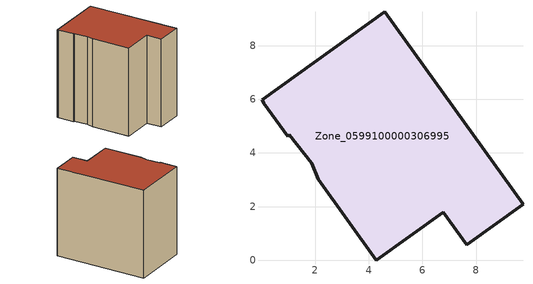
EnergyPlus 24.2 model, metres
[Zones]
Zone_0599100000306995
 floor ground (C_G): 0.09,5.86 0.01,5.99 4.59,9.26 9.75,2.08 7.65,0.57 6.77,1.79 4.28,0 2.12,3.02 1.87,3.61 1.04,4.67 0.97,4.62 z0
 wall outside (C_F): 6.77,1.79 7.65,0.57 9.75,2.08 4.59,9.26 0.01,5.99 0.09,5.86 0.97,4.62 1.04,4.67 1.87,3.61 2.12,3.02 4.28,0 6.77,1.79 z0:8.56
 roof outside (C_R): 0.01,5.99 0.09,5.86 0.97,4.62 1.04,4.67 1.87,3.61 2.12,3.02 4.28,0 6.77,1.79 7.65,0.57 9.75,2.08 4.59,9.26 z8.56
[BUILDING]
Pand.0599100000306995: North Axis=0; Terrain=City; Loads Convergence Tolerance Value=0.04; Temperature Convergence Tolerance Value=0.4; Solar Distribution=FullExterior; Maximum Number of Warmup Days=25; Minimum Number of Warmup Days=1
[Site:Location]
Rotterdam.The.Hague.AP_ZH_NLD Design_Conditions: Latitude=51.96; Longitude=4.45; Time Zone=1; Elevation=-4.5
[SITE:GROUNDTEMPERATURE:BUILDINGSURFACE]
18, 18, 18, 18, 18, 18, 18, 18, 18, 18, 18, 18
[MATERIAL] Thermal Absorptance=0.9; Solar Absorptance=0.7; Visible Absorptance=0.7
Name | Roughness | Thickness | Conductivity | Density | Specific Heat
G.TC.1975-1991 | MediumSmooth | 0.15 | 0.288461 | 540 | 1210
F.TC.1975-1991 | Rough | 0.3 | 0.230769 | 1920 | 840
R.TC.1975-1991 | MediumRough | 0.2 | 0.153846 | 1500 | 1000
[CONSTRUCTION]
C_G: G.TC.1975-1991
C_F: F.TC.1975-1991
C_R: R.TC.1975-1991
[ZONE]
Zone_0599100000306995: Type=1; Multiplier=1; Ceiling Height=Autocalculate; Volume=Autocalculate; Floor Area=autocalculate; Part of Total Floor Area=Yes
[ZONEINFILTRATION:DESIGNFLOWRATE]
Infil_Zone_0599100000306995: Zone or ZoneList or Space or SpaceList=Zone_0599100000306995; Schedule=AlwaysOn; Design Flow Rate Calculation Method=Flow/Area; Flow Rate per Floor Area=0.003; Constant Term Coefficient=1; Temperature Term Coefficient=0; Velocity Term Coefficient=0; Velocity Squared Term Coefficient=0
[HVACTEMPLATE:ZONE:IDEALLOADSAIRSYSTEM]
Zone_0599100000306995: Maximum Heating Supply Air Temperature=50; Minimum Cooling Supply Air Temperature=13; Maximum Heating Supply Air Humidity Ratio=0.0156; Minimum Cooling Supply Air Humidity Ratio=0.0077; Heating Limit=NoLimit; Cooling Limit=NoLimit; Dehumidification Control Type=ConstantSensibleHeatRatio; Cooling Sensible Heat Ratio=0.7; Dehumidification Setpoint=60; Humidification Control Type=None; Humidification Setpoint=30; Outdoor Air Method=None; Outdoor Air Flow Rate per Person=0.00944; Outdoor Air Flow Rate per Zone Floor Area=0; Outdoor Air Flow Rate per Zone=0; Demand Controlled Ventilation Type=None; Outdoor Air Economizer Type=NoEconomizer; Heat Recovery Type=None; Sensible Heat Recovery Effectiveness=0.7; Latent Heat Recovery Effectiveness=0.65
[ZONECONTROL:THERMOSTAT]
ThermostatControl_Zone_0599100000306995: Zone or ZoneList=Zone_0599100000306995; Control Type Schedule=DualSetpointControlType; Control 1=Thermostat_Zone_0599100000306995; Temperature Difference Between Cutout And Setpoint=0
[THERMOSTATSETPOINT:DUALSETPOINT]
Thermostat_Zone_0599100000306995: Heating Setpoint Temperature Schedule=HeatingSetpoint_Zone_0599100000306995; Cooling Setpoint Temperature Schedule=CoolingSetpoint_Zone_0599100000306995
[SCHEDULE:COMPACT]
HeatingSetpoint_Zone_0599100000306995: Through: 12/31, For: AllDays, Until: 24:00, 21
CoolingSetpoint_Zone_0599100000306995: Through: 12/31, For: AllDays, Until: 24:00, 24
DualSetpointControlType: Through: 12/31, For: AllDays, Until: 24:00, 4
AlwaysOn: Through: 12/31, For: AllDays, Until: 24:00, 1
